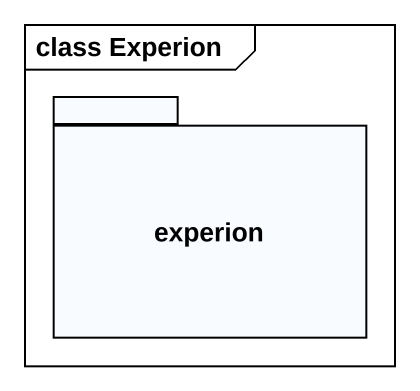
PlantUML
@startuml
mainframe class Experion
package experion {
}
@enduml
